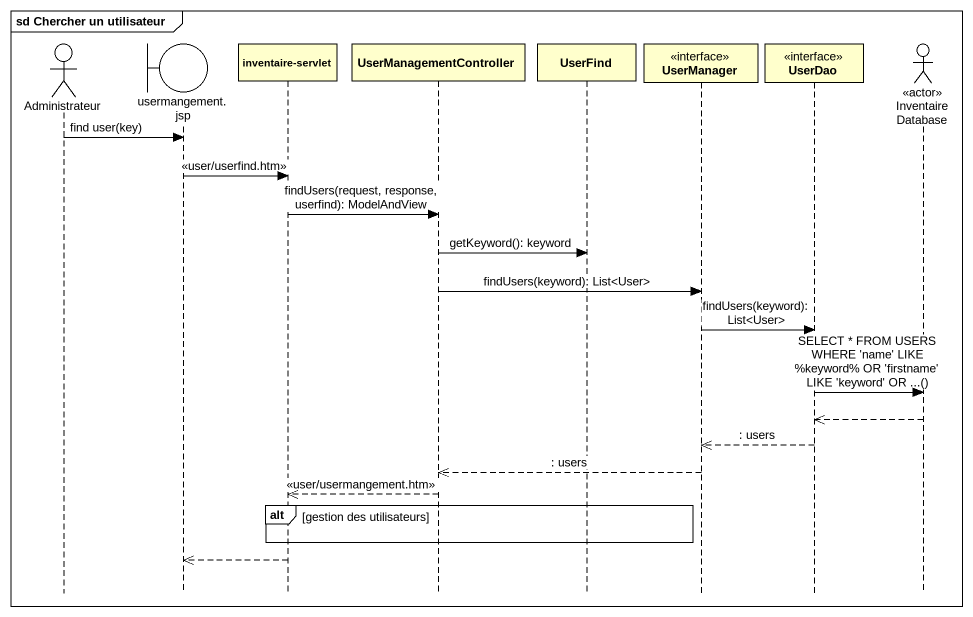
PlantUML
@startuml
mainframe sd Chercher un utilisateur
hide footbox
actor Administrateur
boundary "usermangement.jsp" as usermangement_jsp
participant "inventaire-servlet" as inventaire_servlet
participant UserManagementController
participant UserFind
participant UserManager <<interface>>
participant UserDao <<interface>>
actor "Inventaire Database" as Inventaire_Database <<actor>>

Administrateur -> usermangement_jsp : find user(key)
usermangement_jsp -> inventaire_servlet : <<user/userfind.htm>>
inventaire_servlet -> UserManagementController : findUsers(request, response, userfind): ModelAndView
UserManagementController -> UserFind : getKeyword(): keyword
UserManagementController -> UserManager : findUsers(keyword): List<User>
UserManager -> UserDao : findUsers(keyword): List<User>
UserDao -> Inventaire_Database : SELECT * FROM USERS WHERE 'name' LIKE %keyword% OR 'firstname' LIKE 'keyword' OR ...()
Inventaire_Database -->> UserDao
UserDao -->> UserManager : : users
UserManager -->> UserManagementController : : users
UserManagementController -->> inventaire_servlet : <<user/usermangement.htm>>
alt gestion des utilisateurs
end
inventaire_servlet -->> usermangement_jsp
@enduml
